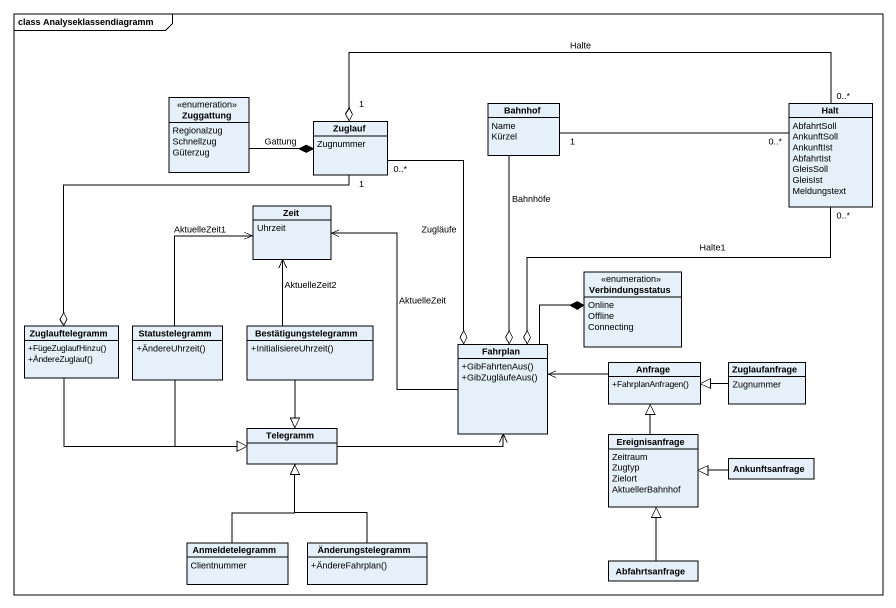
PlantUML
@startuml
mainframe class Analyseklassendiagramm
hide circle
hide empty members
skinparam classAttributeIconSize 0
enum Zuggattung {
  Regionalzug
  Schnellzug
  Güterzug
}
class Bahnhof {
  Name
  Kürzel
}
class Halt {
  AbfahrtSoll
  AnkunftSoll
  AnkunftIst
  AbfahrtIst
  GleisSoll
  GleisIst
  Meldungstext
}
class Zuglauf {
  Zugnummer
}
class Zeit {
  Uhrzeit
}
enum Verbindungsstatus {
  Online
  Offline
  Connecting
}
class Zuglauftelegramm {
  +FügeZuglaufHinzu()
  +ÄndereZuglauf()
}
class Statustelegramm {
  +ÄndereUhrzeit()
}
class Bestätigungstelegramm {
  +InitialisiereUhrzeit()
}
class Fahrplan {
  +GibFahrtenAus()
  +GibZugläufeAus()
}
class Anfrage {
  +FahrplanAnfragen()
}
class Zuglaufanfrage {
  Zugnummer
}
class Telegramm
class Ereignisanfrage {
  Zeitraum
  Zugtyp
  Zielort
  AktuellerBahnhof
}
class Ankunftsanfrage
class Anmeldetelegramm {
  Clientnummer
}
class Änderungstelegramm {
  +ÄndereFahrplan()
}
class Abfahrtsanfrage
Halt "0..*" -left- "1" Bahnhof
Zuglauf *-left- Zuggattung : Gattung
Zuglauf "1" o-right- "0..*" Halt : Halte
Verbindungsstatus *-- Fahrplan
Zuglauftelegramm o-up- "1" Zuglauf
Zuglauftelegramm -right-|> Telegramm
Statustelegramm -up-> Zeit : AktuelleZeit1
Statustelegramm --|> Telegramm
Bestätigungstelegramm -up-> Zeit : AktuelleZeit2
Bestätigungstelegramm --|> Telegramm
Fahrplan o-up- Bahnhof : Bahnhöfe
Fahrplan o-up- "0..*" Halt : Halte1
Fahrplan o-up- "0..*" Zuglauf : Zugläufe
Fahrplan -up-> Zeit : AktuelleZeit
Anfrage -left-> Fahrplan
Zuglaufanfrage -left-|> Anfrage
Telegramm -right-> Fahrplan
Ereignisanfrage -up-|> Anfrage
Ankunftsanfrage -left-|> Ereignisanfrage
Anmeldetelegramm -up-|> Telegramm
Änderungstelegramm -up-|> Telegramm
Abfahrtsanfrage -up-|> Ereignisanfrage
@enduml
